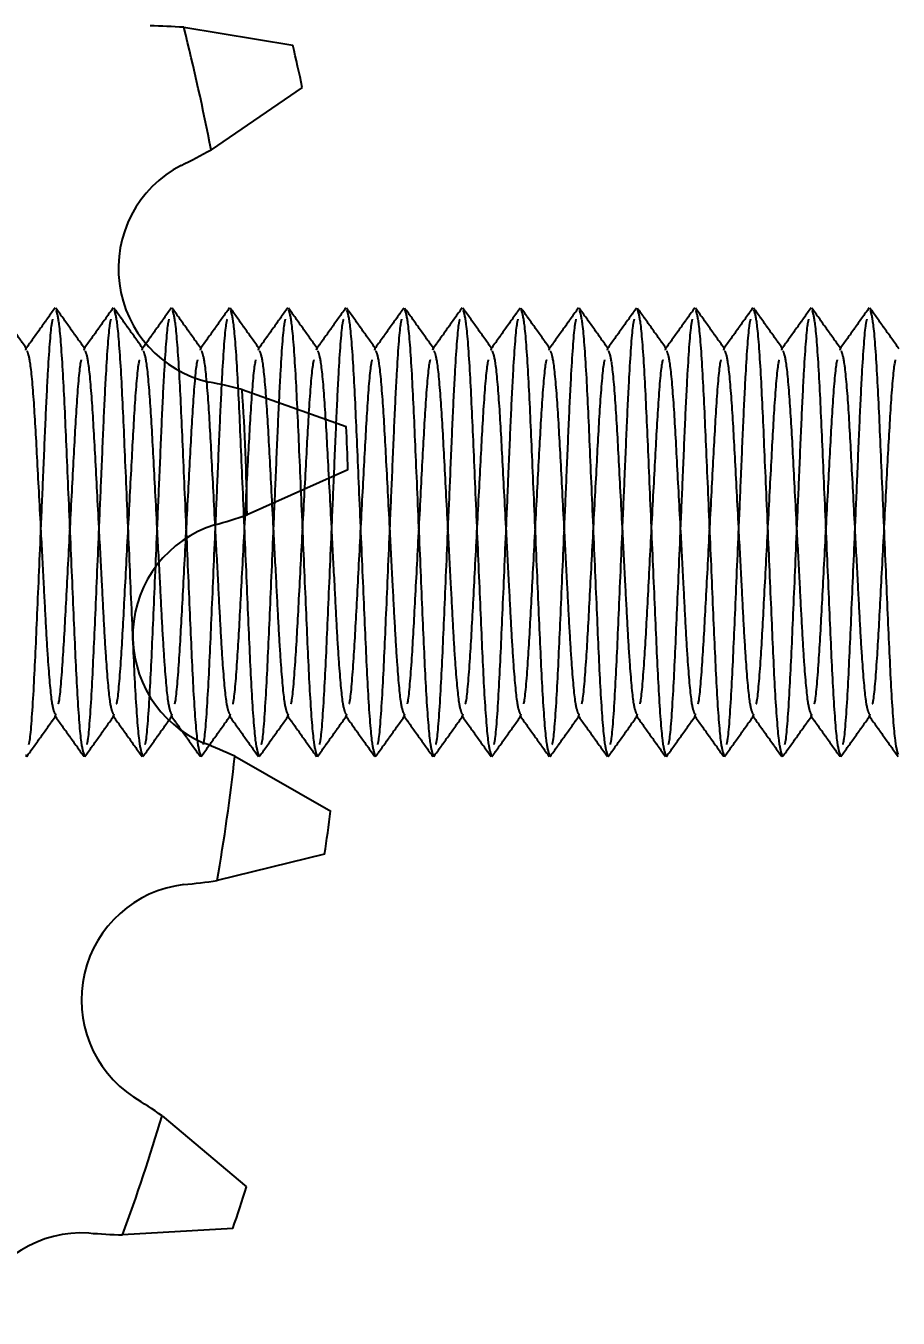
# Model space of a CAD drawing. Header units: metres. Extents: x 0 to 21025, y 0 to 14850.
# Drawn here: x 2146.36 to 2176.36, y 6305.83 to 6350.29 of the extents above; entities that cross this region are included whole.
import ezdxf

# ---------------------------------------------------------------- set-up
doc = ezdxf.new("R2010")
doc.units = ezdxf.units.M
doc.header["$LTSCALE"] = 25
doc.linetypes.add('HIDDEN2', pattern=[4.7625, 3.175, -1.5875])
for name, color, linetype in [('18_COTAS', 7, 'Continuous'), ('SL4', 4, 'Continuous'), ('ST1', 7, 'HIDDEN2')]:
    doc.layers.add(name, color=color, linetype=linetype)
doc.styles.add('ROMANS', font='ROMANS.SHX')
doc.dimstyles.new('25___1-25', dxfattribs={"dimscale": 25, "dimtxt": 2.5, "dimasz": 2, "dimexe": 1.5, "dimexo": 1, "dimgap": 0.5, "dimtad": 1, "dimzin": 12, "dimtxsty": 'ROMANS', "dimcen": 0, "dimclrd": 256, "dimclre": 256, "dimclrt": 3, "dimazin": 3, "dimtfac": 1, "dimtmove": 0, "dimatfit": 0, "dimfxl": 1, "dimlwd": -1, "dimlwe": -1, "dimarcsym": 0})

# ---------------------------------------------------------------- blocks, each defined once
blk = doc.blocks.new('*D13')
at = {"layer": '18_COTAS', "transparency": 16777216}
for p, q in [((2083.564, 6357.865), (2083.564, 7037.945)), ((6382.514, 6357.865), (6382.514, 7037.945)), ((2133.564, 7000.445), (6332.514, 7000.445))]:
    blk.add_line(p, q, dxfattribs=at)
for points in [[(2133.564, 7008.778), (2133.564, 6992.112), (2083.564, 7000.445)], [(6332.514, 7008.778), (6332.514, 6992.112), (6382.514, 7000.445)]]:
    blk.add_solid(points, dxfattribs=at)
at = {"layer": 'Defpoints', "color": 0, "transparency": 16777216}
for p in [(6382.514, 7000.445), (2083.564, 6332.865), (6382.514, 6332.865)]:
    blk.add_point(p, dxfattribs=at)
at = {"layer": '18_COTAS', "color": 3, "transparency": 16777216, "insert": (4233.039, 7050.147), "char_height": 62.5, "attachment_point": 5, "style": 'ROMANS'}
blk.add_mtext('4298,95', dxfattribs=at)

msp = doc.modelspace()

# ---------------------------------------------------------------- linework, layer by layer
at = {"layer": 'SL4'}
for p, q in [((2151.786, 6350.241), (2155.537, 6349.63)), ((2155.863, 6348.166), (2152.724, 6346.024)), ((2153.792, 6337.78), (2157.374, 6336.51)), ((2157.433, 6335.011), (2153.962, 6333.463)), ((2153.541, 6325.162), (2156.839, 6323.272)), ((2156.629, 6321.786), (2152.937, 6320.884)), ((2151.041, 6312.791), (2153.948, 6310.342)), ((2153.477, 6308.918), (2149.683, 6308.689))]:
    msp.add_line(p, q, dxfattribs=at)
for centre, radius, start, end in [((2150.313, 6329.373), 20.92, 85.9629, 89.1402), ((2083.564, 6332.865), 70.4, 10.77247, 14.28921), ((2083.564, 6332.865), 73.9, 11.94934, 13.11233), ((2142.55, 6364.303), 20.92, 295.9215, 299.0988), ((2153.539, 6341.939), 4, 117.458, 257.3179), ((2148.617, 6317.511), 20.92, 75.6772, 78.8545), ((2083.564, 6332.865), 70.4, 0.48676, 4.00349), ((2083.564, 6332.865), 73.9, 1.66363, 2.82662), ((2147.215, 6353.266), 20.92, 285.6358, 288.8131), ((2154.035, 6329.298), 4, 107.1723, 247.0322), ((2144.83, 6306.142), 20.92, 65.3915, 68.5688), ((2083.564, 6332.865), 70.4, 350.20104, 353.71778), ((2083.564, 6332.865), 73.9, 351.37791, 352.54091), ((2149.835, 6341.573), 20.92, 275.3501, 278.5273), ((2152.265, 6316.773), 4, 96.8866, 236.7465), ((2139.074, 6295.632), 20.92, 55.1058, 58.283), ((2083.564, 6332.865), 70.4, 339.91533, 343.43206), ((2083.564, 6332.865), 73.9, 341.0922, 342.25519), ((2148.288, 6304.764), 4, 86.6009, 226.4608), ((2150.325, 6329.6), 20.92, 265.0643, 268.2416)]:
    msp.add_arc(centre, radius, start, end, dxfattribs=at)
at = {"layer": 'ST1'}
for p, q in [((2147.359, 6340.541), (2147.37, 6340.593)), ((2149.359, 6340.541), (2149.37, 6340.593)), ((2151.359, 6340.541), (2151.37, 6340.593)), ((2153.359, 6340.541), (2153.37, 6340.593)), ((2155.359, 6340.541), (2155.37, 6340.593)), ((2157.359, 6340.541), (2157.37, 6340.593)), ((2159.359, 6340.541), (2159.37, 6340.593)), ((2161.359, 6340.541), (2161.37, 6340.593)), ((2163.359, 6340.541), (2163.37, 6340.593)), ((2165.359, 6340.541), (2165.37, 6340.593)), ((2167.359, 6340.541), (2167.37, 6340.593)), ((2169.359, 6340.541), (2169.37, 6340.593)), ((2171.359, 6340.541), (2171.37, 6340.593)), ((2173.359, 6340.541), (2173.37, 6340.593)), ((2175.359, 6340.541), (2175.37, 6340.593)), ((2146.357, 6339.137), (2146.37, 6339.187)), ((2148.357, 6339.137), (2148.37, 6339.187)), ((2150.357, 6339.137), (2150.37, 6339.187)), ((2152.357, 6339.137), (2152.37, 6339.187)), ((2154.357, 6339.137), (2154.37, 6339.187)), ((2156.357, 6339.137), (2156.37, 6339.187)), ((2158.357, 6339.137), (2158.37, 6339.187)), ((2160.357, 6339.137), (2160.37, 6339.187)), ((2162.357, 6339.137), (2162.37, 6339.187)), ((2164.357, 6339.137), (2164.37, 6339.187)), ((2166.357, 6339.137), (2166.37, 6339.187)), ((2168.357, 6339.137), (2168.37, 6339.187)), ((2170.357, 6339.137), (2170.37, 6339.187)), ((2172.357, 6339.137), (2172.37, 6339.187)), ((2174.357, 6339.137), (2174.37, 6339.187)), ((2147.37, 6326.544), (2147.391, 6326.623)), ((2149.37, 6326.544), (2149.391, 6326.623)), ((2151.37, 6326.544), (2151.391, 6326.623)), ((2153.37, 6326.544), (2153.391, 6326.623)), ((2155.37, 6326.544), (2155.391, 6326.623)), ((2157.37, 6326.544), (2157.391, 6326.623)), ((2159.37, 6326.544), (2159.391, 6326.623)), ((2161.37, 6326.544), (2161.391, 6326.623)), ((2163.37, 6326.544), (2163.391, 6326.623)), ((2165.37, 6326.544), (2165.391, 6326.623)), ((2167.37, 6326.544), (2167.391, 6326.623)), ((2169.37, 6326.544), (2169.391, 6326.623)), ((2171.37, 6326.544), (2171.391, 6326.623)), ((2173.37, 6326.544), (2173.391, 6326.623)), ((2175.37, 6326.544), (2175.391, 6326.623)), ((2146.37, 6325.138), (2146.389, 6325.226)), ((2148.37, 6325.138), (2148.389, 6325.226)), ((2150.37, 6325.138), (2150.389, 6325.226)), ((2152.37, 6325.138), (2152.389, 6325.226)), ((2154.37, 6325.138), (2154.389, 6325.226)), ((2156.37, 6325.138), (2156.389, 6325.226)), ((2158.37, 6325.138), (2158.389, 6325.226)), ((2160.37, 6325.138), (2160.389, 6325.226)), ((2162.37, 6325.138), (2162.389, 6325.226)), ((2164.37, 6325.138), (2164.389, 6325.226)), ((2166.37, 6325.138), (2166.389, 6325.226)), ((2168.37, 6325.138), (2168.389, 6325.226)), ((2170.37, 6325.138), (2170.389, 6325.226)), ((2172.37, 6325.138), (2172.389, 6325.226)), ((2174.37, 6325.138), (2174.389, 6325.226))]:
    msp.add_line(p, q, dxfattribs=at)
for points, knots in [([(2146.39, 6339.173), (2146.222, 6339.408), (2145.888, 6339.877), (2145.553, 6340.347), (2145.386, 6340.581)], [0, 0, 0, 0, 0.499937, 1, 1, 1, 1]), ([(2147.36, 6340.588), (2147.193, 6340.354), (2146.859, 6339.884), (2146.525, 6339.415), (2146.357, 6339.181)], [0, 0, 0, 0, 0.500035, 1, 1, 1, 1]), ([(2148.39, 6339.173), (2148.222, 6339.408), (2147.888, 6339.877), (2147.553, 6340.347), (2147.386, 6340.581)], [0, 0, 0, 0, 0.499937, 1, 1, 1, 1]), ([(2147.387, 6340.511), (2147.422, 6340.408), (2147.497, 6340.181), (2147.627, 6338.455), (2147.74, 6335.903), (2147.87, 6332.865), (2148.001, 6329.827), (2148.113, 6327.276), (2148.243, 6325.551), (2148.318, 6325.325), (2148.352, 6325.222)], [0, 0, 0, 0, 0.110571, 0.242596, 0.369408, 0.50029, 0.631172, 0.757984, 0.890008, 1, 1, 1, 1]), ([(2149.36, 6340.588), (2149.193, 6340.354), (2148.859, 6339.884), (2148.525, 6339.415), (2148.357, 6339.181)], [0, 0, 0, 0, 0.500035, 1, 1, 1, 1]), ([(2150.39, 6339.173), (2150.222, 6339.408), (2149.888, 6339.877), (2149.553, 6340.347), (2149.386, 6340.581)], [0, 0, 0, 0, 0.499937, 1, 1, 1, 1]), ([(2149.387, 6340.511), (2149.422, 6340.408), (2149.497, 6340.181), (2149.627, 6338.455), (2149.74, 6335.903), (2149.87, 6332.865), (2150.001, 6329.827), (2150.113, 6327.276), (2150.243, 6325.551), (2150.318, 6325.325), (2150.352, 6325.222)], [0, 0, 0, 0, 0.110571, 0.242596, 0.369408, 0.50029, 0.631172, 0.757984, 0.890008, 1, 1, 1, 1]), ([(2151.36, 6340.588), (2151.193, 6340.354), (2150.859, 6339.884), (2150.525, 6339.415), (2150.357, 6339.181)], [0, 0, 0, 0, 0.500035, 1, 1, 1, 1]), ([(2152.39, 6339.173), (2152.222, 6339.408), (2151.888, 6339.877), (2151.553, 6340.347), (2151.386, 6340.581)], [0, 0, 0, 0, 0.4999369, 1, 1, 1, 1]), ([(2151.387, 6340.511), (2151.422, 6340.408), (2151.497, 6340.181), (2151.627, 6338.455), (2151.74, 6335.903), (2151.87, 6332.865), (2152.001, 6329.827), (2152.113, 6327.276), (2152.243, 6325.551), (2152.318, 6325.325), (2152.352, 6325.222)], [0, 0, 0, 0, 0.110571, 0.242596, 0.369408, 0.50029, 0.631172, 0.757984, 0.890008, 1, 1, 1, 1]), ([(2153.36, 6340.588), (2153.193, 6340.354), (2152.859, 6339.884), (2152.525, 6339.415), (2152.357, 6339.181)], [0, 0, 0, 0, 0.5000352, 1, 1, 1, 1]), ([(2154.39, 6339.173), (2154.222, 6339.408), (2153.888, 6339.877), (2153.553, 6340.347), (2153.386, 6340.581)], [0, 0, 0, 0, 0.4999369, 1, 1, 1, 1]), ([(2153.387, 6340.511), (2153.422, 6340.408), (2153.497, 6340.181), (2153.627, 6338.455), (2153.74, 6335.903), (2153.87, 6332.865), (2154.001, 6329.827), (2154.113, 6327.276), (2154.243, 6325.551), (2154.318, 6325.325), (2154.352, 6325.222)], [0, 0, 0, 0, 0.110571, 0.242596, 0.369408, 0.50029, 0.631172, 0.757984, 0.890008, 1, 1, 1, 1]), ([(2155.36, 6340.588), (2155.193, 6340.354), (2154.859, 6339.884), (2154.525, 6339.415), (2154.357, 6339.181)], [0, 0, 0, 0, 0.500035, 1, 1, 1, 1]), ([(2156.39, 6339.173), (2156.222, 6339.408), (2155.888, 6339.877), (2155.553, 6340.347), (2155.386, 6340.581)], [0, 0, 0, 0, 0.499937, 1, 1, 1, 1]), ([(2155.387, 6340.511), (2155.422, 6340.408), (2155.497, 6340.181), (2155.627, 6338.455), (2155.74, 6335.903), (2155.87, 6332.865), (2156.001, 6329.827), (2156.113, 6327.276), (2156.243, 6325.551), (2156.318, 6325.325), (2156.352, 6325.222)], [0, 0, 0, 0, 0.110571, 0.242596, 0.369408, 0.50029, 0.631172, 0.757984, 0.890008, 1, 1, 1, 1]), ([(2157.36, 6340.588), (2157.193, 6340.354), (2156.859, 6339.884), (2156.525, 6339.415), (2156.357, 6339.181)], [0, 0, 0, 0, 0.500035, 1, 1, 1, 1]), ([(2158.39, 6339.173), (2158.222, 6339.408), (2157.888, 6339.877), (2157.553, 6340.347), (2157.386, 6340.581)], [0, 0, 0, 0, 0.499937, 1, 1, 1, 1]), ([(2157.387, 6340.511), (2157.422, 6340.408), (2157.497, 6340.181), (2157.627, 6338.455), (2157.74, 6335.903), (2157.87, 6332.865), (2158.001, 6329.827), (2158.113, 6327.276), (2158.243, 6325.551), (2158.318, 6325.325), (2158.352, 6325.222)], [0, 0, 0, 0, 0.110571, 0.242596, 0.369408, 0.50029, 0.631172, 0.757984, 0.890008, 1, 1, 1, 1]), ([(2159.36, 6340.588), (2159.193, 6340.354), (2158.859, 6339.884), (2158.525, 6339.415), (2158.357, 6339.181)], [0, 0, 0, 0, 0.500035, 1, 1, 1, 1]), ([(2160.39, 6339.173), (2160.222, 6339.408), (2159.888, 6339.877), (2159.553, 6340.347), (2159.386, 6340.581)], [0, 0, 0, 0, 0.499937, 1, 1, 1, 1]), ([(2159.387, 6340.511), (2159.422, 6340.408), (2159.497, 6340.181), (2159.627, 6338.455), (2159.74, 6335.903), (2159.87, 6332.865), (2160.001, 6329.827), (2160.113, 6327.276), (2160.243, 6325.551), (2160.318, 6325.325), (2160.352, 6325.222)], [0, 0, 0, 0, 0.110571, 0.242596, 0.369408, 0.50029, 0.631172, 0.757984, 0.890008, 1, 1, 1, 1]), ([(2161.36, 6340.588), (2161.193, 6340.354), (2160.859, 6339.884), (2160.525, 6339.415), (2160.357, 6339.181)], [0, 0, 0, 0, 0.5000352, 1, 1, 1, 1]), ([(2162.39, 6339.173), (2162.222, 6339.408), (2161.888, 6339.877), (2161.553, 6340.347), (2161.386, 6340.581)], [0, 0, 0, 0, 0.499937, 1, 1, 1, 1]), ([(2161.387, 6340.511), (2161.422, 6340.408), (2161.497, 6340.181), (2161.627, 6338.455), (2161.74, 6335.903), (2161.87, 6332.865), (2162.001, 6329.827), (2162.113, 6327.276), (2162.243, 6325.551), (2162.318, 6325.325), (2162.352, 6325.222)], [0, 0, 0, 0, 0.110571, 0.242596, 0.369408, 0.50029, 0.631172, 0.757984, 0.890008, 1, 1, 1, 1]), ([(2163.36, 6340.588), (2163.193, 6340.354), (2162.859, 6339.884), (2162.525, 6339.415), (2162.357, 6339.181)], [0, 0, 0, 0, 0.5000352, 1, 1, 1, 1]), ([(2164.39, 6339.173), (2164.222, 6339.408), (2163.888, 6339.877), (2163.553, 6340.347), (2163.386, 6340.581)], [0, 0, 0, 0, 0.499937, 1, 1, 1, 1]), ([(2163.387, 6340.511), (2163.422, 6340.408), (2163.497, 6340.181), (2163.627, 6338.455), (2163.74, 6335.903), (2163.87, 6332.865), (2164.001, 6329.827), (2164.113, 6327.276), (2164.243, 6325.551), (2164.318, 6325.325), (2164.352, 6325.222)], [0, 0, 0, 0, 0.110571, 0.242596, 0.369408, 0.50029, 0.631172, 0.757984, 0.890008, 1, 1, 1, 1]), ([(2165.36, 6340.588), (2165.193, 6340.354), (2164.859, 6339.884), (2164.525, 6339.415), (2164.357, 6339.181)], [0, 0, 0, 0, 0.5000352, 1, 1, 1, 1]), ([(2166.39, 6339.173), (2166.222, 6339.408), (2165.888, 6339.877), (2165.553, 6340.347), (2165.386, 6340.581)], [0, 0, 0, 0, 0.499937, 1, 1, 1, 1]), ([(2165.387, 6340.511), (2165.422, 6340.408), (2165.497, 6340.181), (2165.627, 6338.455), (2165.74, 6335.903), (2165.87, 6332.865), (2166.001, 6329.827), (2166.113, 6327.276), (2166.243, 6325.551), (2166.318, 6325.325), (2166.352, 6325.222)], [0, 0, 0, 0, 0.110571, 0.242596, 0.369408, 0.50029, 0.631172, 0.757984, 0.890008, 1, 1, 1, 1]), ([(2167.36, 6340.588), (2167.193, 6340.354), (2166.859, 6339.884), (2166.525, 6339.415), (2166.357, 6339.181)], [0, 0, 0, 0, 0.500035, 1, 1, 1, 1]), ([(2168.39, 6339.173), (2168.222, 6339.408), (2167.888, 6339.877), (2167.553, 6340.347), (2167.386, 6340.581)], [0, 0, 0, 0, 0.4999369, 1, 1, 1, 1]), ([(2167.387, 6340.511), (2167.422, 6340.408), (2167.497, 6340.181), (2167.627, 6338.455), (2167.74, 6335.903), (2167.87, 6332.865), (2168.001, 6329.827), (2168.113, 6327.276), (2168.243, 6325.551), (2168.318, 6325.325), (2168.352, 6325.222)], [0, 0, 0, 0, 0.1105714, 0.242596, 0.3694081, 0.5002899, 0.6311716, 0.7579837, 0.8900083, 1, 1, 1, 1]), ([(2169.36, 6340.588), (2169.193, 6340.354), (2168.859, 6339.884), (2168.525, 6339.415), (2168.357, 6339.181)], [0, 0, 0, 0, 0.500035, 1, 1, 1, 1]), ([(2170.39, 6339.173), (2170.222, 6339.408), (2169.888, 6339.877), (2169.553, 6340.347), (2169.386, 6340.581)], [0, 0, 0, 0, 0.499937, 1, 1, 1, 1]), ([(2169.387, 6340.511), (2169.422, 6340.408), (2169.497, 6340.181), (2169.627, 6338.455), (2169.74, 6335.903), (2169.87, 6332.865), (2170.001, 6329.827), (2170.113, 6327.276), (2170.243, 6325.551), (2170.318, 6325.325), (2170.352, 6325.222)], [0, 0, 0, 0, 0.110571, 0.242596, 0.369408, 0.50029, 0.631172, 0.757984, 0.890008, 1, 1, 1, 1]), ([(2171.36, 6340.588), (2171.193, 6340.354), (2170.859, 6339.884), (2170.525, 6339.415), (2170.357, 6339.181)], [0, 0, 0, 0, 0.5000352, 1, 1, 1, 1]), ([(2172.39, 6339.173), (2172.222, 6339.408), (2171.888, 6339.877), (2171.553, 6340.347), (2171.386, 6340.581)], [0, 0, 0, 0, 0.499937, 1, 1, 1, 1]), ([(2171.387, 6340.511), (2171.422, 6340.408), (2171.497, 6340.181), (2171.627, 6338.455), (2171.74, 6335.903), (2171.87, 6332.865), (2172.001, 6329.827), (2172.113, 6327.276), (2172.243, 6325.551), (2172.318, 6325.325), (2172.352, 6325.222)], [0, 0, 0, 0, 0.110571, 0.242596, 0.369408, 0.50029, 0.631172, 0.757984, 0.890008, 1, 1, 1, 1]), ([(2173.36, 6340.588), (2173.193, 6340.354), (2172.859, 6339.884), (2172.525, 6339.415), (2172.357, 6339.181)], [0, 0, 0, 0, 0.5000352, 1, 1, 1, 1]), ([(2174.39, 6339.173), (2174.222, 6339.408), (2173.888, 6339.877), (2173.553, 6340.347), (2173.386, 6340.581)], [0, 0, 0, 0, 0.4999369, 1, 1, 1, 1]), ([(2173.387, 6340.511), (2173.422, 6340.408), (2173.497, 6340.181), (2173.627, 6338.455), (2173.74, 6335.903), (2173.87, 6332.865), (2174.001, 6329.827), (2174.113, 6327.276), (2174.243, 6325.551), (2174.318, 6325.325), (2174.352, 6325.222)], [0, 0, 0, 0, 0.110571, 0.242596, 0.369408, 0.50029, 0.631172, 0.757984, 0.890008, 1, 1, 1, 1]), ([(2175.36, 6340.588), (2175.193, 6340.354), (2174.859, 6339.884), (2174.525, 6339.415), (2174.357, 6339.181)], [0, 0, 0, 0, 0.500035, 1, 1, 1, 1]), ([(2176.39, 6339.173), (2176.222, 6339.408), (2175.888, 6339.877), (2175.553, 6340.347), (2175.386, 6340.581)], [0, 0, 0, 0, 0.499937, 1, 1, 1, 1]), ([(2175.387, 6340.511), (2175.422, 6340.408), (2175.497, 6340.181), (2175.627, 6338.455), (2175.74, 6335.903), (2175.87, 6332.865), (2176.001, 6329.827), (2176.113, 6327.276), (2176.243, 6325.551), (2176.318, 6325.325), (2176.352, 6325.222)], [0, 0, 0, 0, 0.110571, 0.242596, 0.369408, 0.50029, 0.631172, 0.757984, 0.890008, 1, 1, 1, 1]), ([(2146.461, 6325.569), (2146.471, 6325.61), (2146.523, 6325.815), (2146.627, 6327.313), (2146.74, 6329.815), (2146.853, 6332.466), (2146.954, 6334.788), (2147.033, 6336.69), (2147.126, 6338.601), (2147.22, 6339.943), (2147.274, 6340.149), (2147.287, 6340.198)], [0, 0, 0, 0, 0.038658, 0.193158, 0.341558, 0.49472, 0.586939, 0.692417, 0.79734, 0.95184, 1, 1, 1, 1]), ([(2148.461, 6325.569), (2148.471, 6325.61), (2148.523, 6325.815), (2148.627, 6327.313), (2148.74, 6329.815), (2148.853, 6332.466), (2148.954, 6334.788), (2149.033, 6336.69), (2149.126, 6338.601), (2149.22, 6339.943), (2149.274, 6340.149), (2149.287, 6340.198)], [0, 0, 0, 0, 0.038658, 0.193158, 0.341558, 0.49472, 0.586939, 0.692417, 0.79734, 0.95184, 1, 1, 1, 1]), ([(2150.461, 6325.569), (2150.471, 6325.61), (2150.523, 6325.815), (2150.627, 6327.313), (2150.74, 6329.815), (2150.853, 6332.466), (2150.954, 6334.788), (2151.033, 6336.69), (2151.126, 6338.601), (2151.22, 6339.943), (2151.274, 6340.149), (2151.287, 6340.198)], [0, 0, 0, 0, 0.038658, 0.193158, 0.341558, 0.49472, 0.586939, 0.692417, 0.79734, 0.95184, 1, 1, 1, 1]), ([(2152.461, 6325.569), (2152.471, 6325.61), (2152.523, 6325.815), (2152.627, 6327.313), (2152.74, 6329.815), (2152.853, 6332.466), (2152.954, 6334.788), (2153.033, 6336.69), (2153.126, 6338.601), (2153.22, 6339.943), (2153.274, 6340.149), (2153.287, 6340.198)], [0, 0, 0, 0, 0.038658, 0.193158, 0.341558, 0.49472, 0.586939, 0.692417, 0.79734, 0.95184, 1, 1, 1, 1]), ([(2154.461, 6325.569), (2154.471, 6325.61), (2154.523, 6325.815), (2154.627, 6327.313), (2154.74, 6329.815), (2154.853, 6332.466), (2154.954, 6334.788), (2155.033, 6336.69), (2155.126, 6338.601), (2155.22, 6339.943), (2155.274, 6340.149), (2155.287, 6340.198)], [0, 0, 0, 0, 0.0386582, 0.1931578, 0.3415577, 0.4947199, 0.5869387, 0.6924168, 0.7973402, 0.9518398, 1, 1, 1, 1]), ([(2156.461, 6325.569), (2156.471, 6325.61), (2156.523, 6325.815), (2156.627, 6327.313), (2156.74, 6329.815), (2156.853, 6332.466), (2156.954, 6334.788), (2157.033, 6336.69), (2157.126, 6338.601), (2157.22, 6339.943), (2157.274, 6340.149), (2157.287, 6340.198)], [0, 0, 0, 0, 0.0386582, 0.1931578, 0.3415577, 0.4947199, 0.5869387, 0.6924168, 0.7973402, 0.9518398, 1, 1, 1, 1]), ([(2158.461, 6325.569), (2158.471, 6325.61), (2158.523, 6325.815), (2158.627, 6327.313), (2158.74, 6329.815), (2158.853, 6332.466), (2158.954, 6334.788), (2159.033, 6336.69), (2159.126, 6338.601), (2159.22, 6339.943), (2159.274, 6340.149), (2159.287, 6340.198)], [0, 0, 0, 0, 0.038658, 0.193158, 0.341558, 0.49472, 0.586939, 0.692417, 0.79734, 0.95184, 1, 1, 1, 1]), ([(2160.461, 6325.569), (2160.471, 6325.61), (2160.523, 6325.815), (2160.627, 6327.313), (2160.74, 6329.815), (2160.853, 6332.466), (2160.954, 6334.788), (2161.033, 6336.69), (2161.126, 6338.601), (2161.22, 6339.943), (2161.274, 6340.149), (2161.287, 6340.198)], [0, 0, 0, 0, 0.038658, 0.193158, 0.341558, 0.49472, 0.586939, 0.692417, 0.79734, 0.95184, 1, 1, 1, 1]), ([(2162.461, 6325.569), (2162.471, 6325.61), (2162.523, 6325.815), (2162.627, 6327.313), (2162.74, 6329.815), (2162.853, 6332.466), (2162.954, 6334.788), (2163.033, 6336.69), (2163.126, 6338.601), (2163.22, 6339.943), (2163.274, 6340.149), (2163.287, 6340.198)], [0, 0, 0, 0, 0.038658, 0.193158, 0.341558, 0.49472, 0.586939, 0.692417, 0.79734, 0.95184, 1, 1, 1, 1]), ([(2164.461, 6325.569), (2164.471, 6325.61), (2164.523, 6325.815), (2164.627, 6327.313), (2164.74, 6329.815), (2164.853, 6332.466), (2164.954, 6334.788), (2165.033, 6336.69), (2165.126, 6338.601), (2165.22, 6339.943), (2165.274, 6340.149), (2165.287, 6340.198)], [0, 0, 0, 0, 0.0386582, 0.1931578, 0.3415577, 0.4947199, 0.5869387, 0.6924168, 0.7973402, 0.9518398, 1, 1, 1, 1]), ([(2166.461, 6325.569), (2166.471, 6325.61), (2166.523, 6325.815), (2166.627, 6327.313), (2166.74, 6329.815), (2166.853, 6332.466), (2166.954, 6334.788), (2167.033, 6336.69), (2167.126, 6338.601), (2167.22, 6339.943), (2167.274, 6340.149), (2167.287, 6340.198)], [0, 0, 0, 0, 0.0386582, 0.1931578, 0.3415577, 0.4947199, 0.5869387, 0.6924168, 0.7973402, 0.9518398, 1, 1, 1, 1]), ([(2168.461, 6325.569), (2168.471, 6325.61), (2168.523, 6325.815), (2168.627, 6327.313), (2168.74, 6329.815), (2168.853, 6332.466), (2168.954, 6334.788), (2169.033, 6336.69), (2169.126, 6338.601), (2169.22, 6339.943), (2169.274, 6340.149), (2169.287, 6340.198)], [0, 0, 0, 0, 0.038658, 0.193158, 0.341558, 0.49472, 0.586939, 0.692417, 0.79734, 0.95184, 1, 1, 1, 1]), ([(2170.461, 6325.569), (2170.471, 6325.61), (2170.523, 6325.815), (2170.627, 6327.313), (2170.74, 6329.815), (2170.853, 6332.466), (2170.954, 6334.788), (2171.033, 6336.69), (2171.126, 6338.601), (2171.22, 6339.943), (2171.274, 6340.149), (2171.287, 6340.198)], [0, 0, 0, 0, 0.038658, 0.193158, 0.341558, 0.49472, 0.586939, 0.692417, 0.79734, 0.95184, 1, 1, 1, 1]), ([(2172.461, 6325.569), (2172.471, 6325.61), (2172.523, 6325.815), (2172.627, 6327.313), (2172.74, 6329.815), (2172.853, 6332.466), (2172.954, 6334.788), (2173.033, 6336.69), (2173.126, 6338.601), (2173.22, 6339.943), (2173.274, 6340.149), (2173.287, 6340.198)], [0, 0, 0, 0, 0.038658, 0.193158, 0.341558, 0.49472, 0.586939, 0.692417, 0.79734, 0.95184, 1, 1, 1, 1]), ([(2174.461, 6325.569), (2174.471, 6325.61), (2174.523, 6325.815), (2174.627, 6327.313), (2174.74, 6329.815), (2174.853, 6332.466), (2174.954, 6334.788), (2175.033, 6336.69), (2175.126, 6338.601), (2175.22, 6339.943), (2175.274, 6340.149), (2175.287, 6340.198)], [0, 0, 0, 0, 0.038658, 0.193158, 0.341558, 0.49472, 0.586939, 0.692417, 0.79734, 0.95184, 1, 1, 1, 1]), ([(2146.39, 6339.109), (2146.424, 6339.026), (2146.498, 6338.841), (2146.627, 6337.437), (2146.74, 6335.352), (2146.858, 6333.088), (2146.962, 6331.132), (2147.04, 6329.61), (2147.13, 6328.126), (2147.242, 6326.89), (2147.316, 6326.706), (2147.35, 6326.624)], [0, 0, 0, 0, 0.10803, 0.240749, 0.368218, 0.499785, 0.595794, 0.677584, 0.759725, 0.892443, 1, 1, 1, 1]), ([(2148.39, 6339.109), (2148.424, 6339.026), (2148.498, 6338.841), (2148.627, 6337.437), (2148.74, 6335.352), (2148.858, 6333.088), (2148.962, 6331.132), (2149.04, 6329.61), (2149.13, 6328.126), (2149.242, 6326.89), (2149.316, 6326.706), (2149.35, 6326.624)], [0, 0, 0, 0, 0.10803, 0.240749, 0.368218, 0.499785, 0.595794, 0.677584, 0.759725, 0.892443, 1, 1, 1, 1]), ([(2150.39, 6339.109), (2150.424, 6339.026), (2150.498, 6338.841), (2150.627, 6337.437), (2150.74, 6335.352), (2150.858, 6333.088), (2150.962, 6331.132), (2151.04, 6329.61), (2151.13, 6328.126), (2151.242, 6326.89), (2151.316, 6326.706), (2151.35, 6326.624)], [0, 0, 0, 0, 0.10803, 0.240749, 0.368218, 0.499785, 0.595794, 0.677584, 0.759725, 0.892443, 1, 1, 1, 1]), ([(2152.39, 6339.109), (2152.424, 6339.026), (2152.498, 6338.841), (2152.627, 6337.437), (2152.74, 6335.352), (2152.858, 6333.088), (2152.962, 6331.132), (2153.04, 6329.61), (2153.13, 6328.126), (2153.242, 6326.89), (2153.316, 6326.706), (2153.35, 6326.624)], [0, 0, 0, 0, 0.10803, 0.240749, 0.368218, 0.499785, 0.595794, 0.677584, 0.759725, 0.892443, 1, 1, 1, 1]), ([(2154.39, 6339.109), (2154.424, 6339.026), (2154.498, 6338.841), (2154.627, 6337.437), (2154.74, 6335.352), (2154.858, 6333.088), (2154.962, 6331.132), (2155.04, 6329.61), (2155.13, 6328.126), (2155.242, 6326.89), (2155.316, 6326.706), (2155.35, 6326.624)], [0, 0, 0, 0, 0.10803, 0.240749, 0.368218, 0.499785, 0.595794, 0.677584, 0.759725, 0.892443, 1, 1, 1, 1]), ([(2156.39, 6339.109), (2156.424, 6339.026), (2156.498, 6338.841), (2156.627, 6337.437), (2156.74, 6335.352), (2156.858, 6333.088), (2156.962, 6331.132), (2157.04, 6329.61), (2157.13, 6328.126), (2157.242, 6326.89), (2157.316, 6326.706), (2157.35, 6326.624)], [0, 0, 0, 0, 0.10803, 0.240749, 0.368218, 0.499785, 0.595794, 0.677584, 0.759725, 0.892443, 1, 1, 1, 1]), ([(2158.39, 6339.109), (2158.424, 6339.026), (2158.498, 6338.841), (2158.627, 6337.437), (2158.74, 6335.352), (2158.858, 6333.088), (2158.962, 6331.132), (2159.04, 6329.61), (2159.13, 6328.126), (2159.242, 6326.89), (2159.316, 6326.706), (2159.35, 6326.624)], [0, 0, 0, 0, 0.10803, 0.240749, 0.368218, 0.499785, 0.595794, 0.677584, 0.759725, 0.892443, 1, 1, 1, 1]), ([(2160.39, 6339.109), (2160.424, 6339.026), (2160.498, 6338.841), (2160.627, 6337.437), (2160.74, 6335.352), (2160.858, 6333.088), (2160.962, 6331.132), (2161.04, 6329.61), (2161.13, 6328.126), (2161.242, 6326.89), (2161.316, 6326.706), (2161.35, 6326.624)], [0, 0, 0, 0, 0.1080303, 0.2407485, 0.3682179, 0.4997851, 0.5957941, 0.6775843, 0.7597248, 0.892443, 1, 1, 1, 1]), ([(2162.39, 6339.109), (2162.424, 6339.026), (2162.498, 6338.841), (2162.627, 6337.437), (2162.74, 6335.352), (2162.858, 6333.088), (2162.962, 6331.132), (2163.04, 6329.61), (2163.13, 6328.126), (2163.242, 6326.89), (2163.316, 6326.706), (2163.35, 6326.624)], [0, 0, 0, 0, 0.10803, 0.240749, 0.368218, 0.499785, 0.595794, 0.677584, 0.759725, 0.892443, 1, 1, 1, 1]), ([(2164.39, 6339.109), (2164.424, 6339.026), (2164.498, 6338.841), (2164.627, 6337.437), (2164.74, 6335.352), (2164.858, 6333.088), (2164.962, 6331.132), (2165.04, 6329.61), (2165.13, 6328.126), (2165.242, 6326.89), (2165.316, 6326.706), (2165.35, 6326.624)], [0, 0, 0, 0, 0.1080303, 0.2407485, 0.3682179, 0.4997851, 0.5957941, 0.6775843, 0.7597248, 0.892443, 1, 1, 1, 1]), ([(2166.39, 6339.109), (2166.424, 6339.026), (2166.498, 6338.841), (2166.627, 6337.437), (2166.74, 6335.352), (2166.858, 6333.088), (2166.962, 6331.132), (2167.04, 6329.61), (2167.13, 6328.126), (2167.242, 6326.89), (2167.316, 6326.706), (2167.35, 6326.624)], [0, 0, 0, 0, 0.10803, 0.240749, 0.368218, 0.499785, 0.595794, 0.677584, 0.759725, 0.892443, 1, 1, 1, 1]), ([(2168.39, 6339.109), (2168.424, 6339.026), (2168.498, 6338.841), (2168.627, 6337.437), (2168.74, 6335.352), (2168.858, 6333.088), (2168.962, 6331.132), (2169.04, 6329.61), (2169.13, 6328.126), (2169.242, 6326.89), (2169.316, 6326.706), (2169.35, 6326.624)], [0, 0, 0, 0, 0.10803, 0.240749, 0.368218, 0.499785, 0.595794, 0.677584, 0.759725, 0.892443, 1, 1, 1, 1]), ([(2170.39, 6339.109), (2170.424, 6339.026), (2170.498, 6338.841), (2170.627, 6337.437), (2170.74, 6335.352), (2170.858, 6333.088), (2170.962, 6331.132), (2171.04, 6329.61), (2171.13, 6328.126), (2171.242, 6326.89), (2171.316, 6326.706), (2171.35, 6326.624)], [0, 0, 0, 0, 0.10803, 0.240749, 0.368218, 0.499785, 0.595794, 0.677584, 0.759725, 0.892443, 1, 1, 1, 1]), ([(2172.39, 6339.109), (2172.424, 6339.026), (2172.498, 6338.841), (2172.627, 6337.437), (2172.74, 6335.352), (2172.858, 6333.088), (2172.962, 6331.132), (2173.04, 6329.61), (2173.13, 6328.126), (2173.242, 6326.89), (2173.316, 6326.706), (2173.35, 6326.624)], [0, 0, 0, 0, 0.10803, 0.240749, 0.368218, 0.499785, 0.595794, 0.677584, 0.759725, 0.892443, 1, 1, 1, 1]), ([(2174.39, 6339.109), (2174.424, 6339.026), (2174.498, 6338.841), (2174.627, 6337.437), (2174.74, 6335.352), (2174.858, 6333.088), (2174.962, 6331.132), (2175.04, 6329.61), (2175.13, 6328.126), (2175.242, 6326.89), (2175.316, 6326.706), (2175.35, 6326.624)], [0, 0, 0, 0, 0.10803, 0.240749, 0.368218, 0.499785, 0.595794, 0.677584, 0.759725, 0.892443, 1, 1, 1, 1]), ([(2147.478, 6326.962), (2147.483, 6326.979), (2147.529, 6327.144), (2147.628, 6328.334), (2147.74, 6330.37), (2147.87, 6332.866), (2148.001, 6335.359), (2148.113, 6337.402), (2148.214, 6338.607), (2148.263, 6338.773), (2148.27, 6338.798)], [0, 0, 0, 0, 0.018598, 0.180044, 0.335106, 0.495153, 0.655199, 0.810261, 0.971708, 1, 1, 1, 1]), ([(2149.478, 6326.962), (2149.483, 6326.979), (2149.529, 6327.144), (2149.628, 6328.334), (2149.74, 6330.37), (2149.87, 6332.866), (2150.001, 6335.359), (2150.113, 6337.402), (2150.214, 6338.607), (2150.263, 6338.773), (2150.27, 6338.798)], [0, 0, 0, 0, 0.0185976, 0.1800443, 0.335106, 0.4951526, 0.6551993, 0.810261, 0.9717077, 1, 1, 1, 1]), ([(2151.478, 6326.962), (2151.483, 6326.979), (2151.529, 6327.144), (2151.628, 6328.334), (2151.74, 6330.37), (2151.87, 6332.866), (2152.001, 6335.359), (2152.113, 6337.402), (2152.214, 6338.607), (2152.263, 6338.773), (2152.27, 6338.798)], [0, 0, 0, 0, 0.018598, 0.180044, 0.335106, 0.495153, 0.655199, 0.810261, 0.971708, 1, 1, 1, 1]), ([(2153.478, 6326.962), (2153.483, 6326.979), (2153.529, 6327.144), (2153.628, 6328.334), (2153.74, 6330.37), (2153.87, 6332.866), (2154.001, 6335.359), (2154.113, 6337.402), (2154.214, 6338.607), (2154.263, 6338.773), (2154.27, 6338.798)], [0, 0, 0, 0, 0.018598, 0.180044, 0.335106, 0.495153, 0.655199, 0.810261, 0.971708, 1, 1, 1, 1]), ([(2155.478, 6326.962), (2155.483, 6326.979), (2155.529, 6327.144), (2155.628, 6328.334), (2155.74, 6330.37), (2155.87, 6332.866), (2156.001, 6335.359), (2156.113, 6337.402), (2156.214, 6338.607), (2156.263, 6338.773), (2156.27, 6338.798)], [0, 0, 0, 0, 0.018598, 0.180044, 0.335106, 0.495153, 0.655199, 0.810261, 0.971708, 1, 1, 1, 1]), ([(2157.478, 6326.962), (2157.483, 6326.979), (2157.529, 6327.144), (2157.628, 6328.334), (2157.74, 6330.37), (2157.87, 6332.866), (2158.001, 6335.359), (2158.113, 6337.402), (2158.214, 6338.607), (2158.263, 6338.773), (2158.27, 6338.798)], [0, 0, 0, 0, 0.0185976, 0.1800443, 0.335106, 0.4951526, 0.6551993, 0.810261, 0.9717077, 1, 1, 1, 1]), ([(2159.478, 6326.962), (2159.483, 6326.979), (2159.529, 6327.144), (2159.628, 6328.334), (2159.74, 6330.37), (2159.87, 6332.866), (2160.001, 6335.359), (2160.113, 6337.402), (2160.214, 6338.607), (2160.263, 6338.773), (2160.27, 6338.798)], [0, 0, 0, 0, 0.0185976, 0.1800443, 0.335106, 0.4951526, 0.6551993, 0.810261, 0.9717077, 1, 1, 1, 1]), ([(2161.478, 6326.962), (2161.483, 6326.979), (2161.529, 6327.144), (2161.628, 6328.334), (2161.74, 6330.37), (2161.87, 6332.866), (2162.001, 6335.359), (2162.113, 6337.402), (2162.214, 6338.607), (2162.263, 6338.773), (2162.27, 6338.798)], [0, 0, 0, 0, 0.018598, 0.180044, 0.335106, 0.495153, 0.655199, 0.810261, 0.971708, 1, 1, 1, 1]), ([(2163.478, 6326.962), (2163.483, 6326.979), (2163.529, 6327.144), (2163.628, 6328.334), (2163.74, 6330.37), (2163.87, 6332.866), (2164.001, 6335.359), (2164.113, 6337.402), (2164.214, 6338.607), (2164.263, 6338.773), (2164.27, 6338.798)], [0, 0, 0, 0, 0.0185976, 0.1800443, 0.335106, 0.4951526, 0.6551993, 0.810261, 0.9717077, 1, 1, 1, 1]), ([(2165.478, 6326.962), (2165.483, 6326.979), (2165.529, 6327.144), (2165.628, 6328.334), (2165.74, 6330.37), (2165.87, 6332.866), (2166.001, 6335.359), (2166.113, 6337.402), (2166.214, 6338.607), (2166.263, 6338.773), (2166.27, 6338.798)], [0, 0, 0, 0, 0.0185976, 0.1800443, 0.335106, 0.4951526, 0.6551993, 0.810261, 0.9717077, 1, 1, 1, 1]), ([(2167.478, 6326.962), (2167.483, 6326.979), (2167.529, 6327.144), (2167.628, 6328.334), (2167.74, 6330.37), (2167.87, 6332.866), (2168.001, 6335.359), (2168.113, 6337.402), (2168.214, 6338.607), (2168.263, 6338.773), (2168.27, 6338.798)], [0, 0, 0, 0, 0.0185976, 0.1800443, 0.335106, 0.4951526, 0.6551993, 0.810261, 0.9717077, 1, 1, 1, 1]), ([(2169.478, 6326.962), (2169.483, 6326.979), (2169.529, 6327.144), (2169.628, 6328.334), (2169.74, 6330.37), (2169.87, 6332.866), (2170.001, 6335.359), (2170.113, 6337.402), (2170.214, 6338.607), (2170.263, 6338.773), (2170.27, 6338.798)], [0, 0, 0, 0, 0.018598, 0.180044, 0.335106, 0.495153, 0.655199, 0.810261, 0.971708, 1, 1, 1, 1]), ([(2171.478, 6326.962), (2171.483, 6326.979), (2171.529, 6327.144), (2171.628, 6328.334), (2171.74, 6330.37), (2171.87, 6332.866), (2172.001, 6335.359), (2172.113, 6337.402), (2172.214, 6338.607), (2172.263, 6338.773), (2172.27, 6338.798)], [0, 0, 0, 0, 0.018598, 0.180044, 0.335106, 0.495153, 0.655199, 0.810261, 0.971708, 1, 1, 1, 1]), ([(2173.478, 6326.962), (2173.483, 6326.979), (2173.529, 6327.144), (2173.628, 6328.334), (2173.74, 6330.37), (2173.87, 6332.866), (2174.001, 6335.359), (2174.113, 6337.402), (2174.214, 6338.607), (2174.263, 6338.773), (2174.27, 6338.798)], [0, 0, 0, 0, 0.0185976, 0.1800443, 0.335106, 0.4951526, 0.6551993, 0.810261, 0.9717077, 1, 1, 1, 1]), ([(2175.478, 6326.962), (2175.483, 6326.979), (2175.529, 6327.144), (2175.628, 6328.334), (2175.74, 6330.37), (2175.87, 6332.866), (2176.001, 6335.359), (2176.113, 6337.402), (2176.214, 6338.607), (2176.263, 6338.773), (2176.27, 6338.798)], [0, 0, 0, 0, 0.0185976, 0.1800443, 0.335106, 0.4951526, 0.6551993, 0.810261, 0.9717077, 1, 1, 1, 1]), ([(2146.387, 6325.151), (2146.554, 6325.386), (2146.889, 6325.855), (2147.223, 6326.324), (2147.39, 6326.558)], [0, 0, 0, 0, 0.50003, 1, 1, 1, 1]), ([(2147.35, 6326.558), (2147.518, 6326.324), (2147.852, 6325.854), (2148.187, 6325.385), (2148.354, 6325.15)], [0, 0, 0, 0, 0.49994, 1, 1, 1, 1]), ([(2148.387, 6325.151), (2148.554, 6325.386), (2148.889, 6325.855), (2149.223, 6326.324), (2149.39, 6326.558)], [0, 0, 0, 0, 0.50003, 1, 1, 1, 1]), ([(2149.35, 6326.558), (2149.518, 6326.324), (2149.852, 6325.854), (2150.187, 6325.385), (2150.354, 6325.15)], [0, 0, 0, 0, 0.49994, 1, 1, 1, 1]), ([(2150.387, 6325.151), (2150.554, 6325.386), (2150.889, 6325.855), (2151.223, 6326.324), (2151.39, 6326.558)], [0, 0, 0, 0, 0.50003, 1, 1, 1, 1]), ([(2151.35, 6326.558), (2151.518, 6326.324), (2151.852, 6325.854), (2152.187, 6325.385), (2152.354, 6325.15)], [0, 0, 0, 0, 0.49994, 1, 1, 1, 1]), ([(2152.387, 6325.151), (2152.554, 6325.386), (2152.889, 6325.855), (2153.223, 6326.324), (2153.39, 6326.558)], [0, 0, 0, 0, 0.50003, 1, 1, 1, 1]), ([(2153.35, 6326.558), (2153.518, 6326.324), (2153.852, 6325.854), (2154.187, 6325.385), (2154.354, 6325.15)], [0, 0, 0, 0, 0.49994, 1, 1, 1, 1]), ([(2154.387, 6325.151), (2154.554, 6325.386), (2154.889, 6325.855), (2155.223, 6326.324), (2155.39, 6326.558)], [0, 0, 0, 0, 0.50003, 1, 1, 1, 1]), ([(2155.35, 6326.558), (2155.518, 6326.324), (2155.852, 6325.854), (2156.187, 6325.385), (2156.354, 6325.15)], [0, 0, 0, 0, 0.4999404, 1, 1, 1, 1]), ([(2156.387, 6325.151), (2156.554, 6325.386), (2156.889, 6325.855), (2157.223, 6326.324), (2157.39, 6326.558)], [0, 0, 0, 0, 0.50003, 1, 1, 1, 1]), ([(2157.35, 6326.558), (2157.518, 6326.324), (2157.852, 6325.854), (2158.187, 6325.385), (2158.354, 6325.15)], [0, 0, 0, 0, 0.49994, 1, 1, 1, 1]), ([(2158.387, 6325.151), (2158.554, 6325.386), (2158.889, 6325.855), (2159.223, 6326.324), (2159.39, 6326.558)], [0, 0, 0, 0, 0.50003, 1, 1, 1, 1]), ([(2159.35, 6326.558), (2159.518, 6326.324), (2159.852, 6325.854), (2160.187, 6325.385), (2160.354, 6325.15)], [0, 0, 0, 0, 0.49994, 1, 1, 1, 1]), ([(2160.387, 6325.151), (2160.554, 6325.386), (2160.889, 6325.855), (2161.223, 6326.324), (2161.39, 6326.558)], [0, 0, 0, 0, 0.50003, 1, 1, 1, 1]), ([(2161.35, 6326.558), (2161.518, 6326.324), (2161.852, 6325.854), (2162.187, 6325.385), (2162.354, 6325.15)], [0, 0, 0, 0, 0.49994, 1, 1, 1, 1]), ([(2162.387, 6325.151), (2162.554, 6325.386), (2162.889, 6325.855), (2163.223, 6326.324), (2163.39, 6326.558)], [0, 0, 0, 0, 0.50003, 1, 1, 1, 1]), ([(2163.35, 6326.558), (2163.518, 6326.324), (2163.852, 6325.854), (2164.187, 6325.385), (2164.354, 6325.15)], [0, 0, 0, 0, 0.4999404, 1, 1, 1, 1]), ([(2164.387, 6325.151), (2164.554, 6325.386), (2164.889, 6325.855), (2165.223, 6326.324), (2165.39, 6326.558)], [0, 0, 0, 0, 0.50003, 1, 1, 1, 1]), ([(2165.35, 6326.558), (2165.518, 6326.324), (2165.852, 6325.854), (2166.187, 6325.385), (2166.354, 6325.15)], [0, 0, 0, 0, 0.49994, 1, 1, 1, 1]), ([(2166.387, 6325.151), (2166.554, 6325.386), (2166.889, 6325.855), (2167.223, 6326.324), (2167.39, 6326.558)], [0, 0, 0, 0, 0.50003, 1, 1, 1, 1]), ([(2167.35, 6326.558), (2167.518, 6326.324), (2167.852, 6325.854), (2168.187, 6325.385), (2168.354, 6325.15)], [0, 0, 0, 0, 0.4999404, 1, 1, 1, 1]), ([(2168.387, 6325.151), (2168.554, 6325.386), (2168.889, 6325.855), (2169.223, 6326.324), (2169.39, 6326.558)], [0, 0, 0, 0, 0.50003, 1, 1, 1, 1]), ([(2169.35, 6326.558), (2169.518, 6326.324), (2169.852, 6325.854), (2170.187, 6325.385), (2170.354, 6325.15)], [0, 0, 0, 0, 0.4999404, 1, 1, 1, 1]), ([(2170.387, 6325.151), (2170.554, 6325.386), (2170.889, 6325.855), (2171.223, 6326.324), (2171.39, 6326.558)], [0, 0, 0, 0, 0.50003, 1, 1, 1, 1]), ([(2171.35, 6326.558), (2171.518, 6326.324), (2171.852, 6325.854), (2172.187, 6325.385), (2172.354, 6325.15)], [0, 0, 0, 0, 0.49994, 1, 1, 1, 1]), ([(2172.387, 6325.151), (2172.554, 6325.386), (2172.889, 6325.855), (2173.223, 6326.324), (2173.39, 6326.558)], [0, 0, 0, 0, 0.50003, 1, 1, 1, 1]), ([(2173.35, 6326.558), (2173.518, 6326.324), (2173.852, 6325.854), (2174.187, 6325.385), (2174.354, 6325.15)], [0, 0, 0, 0, 0.49994, 1, 1, 1, 1]), ([(2174.387, 6325.151), (2174.554, 6325.386), (2174.889, 6325.855), (2175.223, 6326.324), (2175.39, 6326.558)], [0, 0, 0, 0, 0.50003, 1, 1, 1, 1]), ([(2175.35, 6326.558), (2175.518, 6326.324), (2175.852, 6325.854), (2176.187, 6325.385), (2176.354, 6325.15)], [0, 0, 0, 0, 0.4999404, 1, 1, 1, 1])]:
    msp.add_open_spline(points, degree=3, knots=knots, dxfattribs=at)

# ---------------------------------------------------------------- dimensions: what is measured, and where the dimension line sits
at = {"layer": '18_COTAS'}
dim = msp.add_linear_dim(base=(6382.514, 7000.445), p1=(2083.564, 6332.865), p2=(6382.514, 6332.865), dimstyle='25___1-25', dxfattribs=at)
dim.commit()
dim.dimension.update_dxf_attribs({"geometry": '*D13', "text_midpoint": (4233.039, 7050.147)})

doc.saveas('drawing.dxf')
